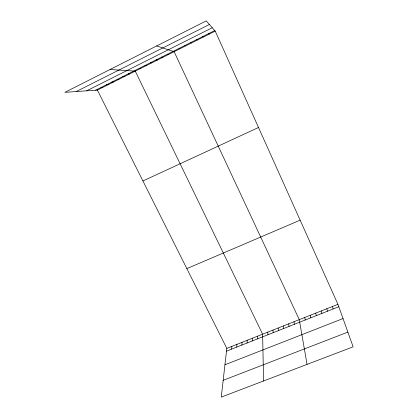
<?xml version="1.0" encoding="UTF-8"?>
<svg xmlns="http://www.w3.org/2000/svg" width="418" height="418" viewBox="0 0 418 418"><rect width="100%" height="100%" fill="white"/><g stroke="black" fill="none" stroke-linecap="round" stroke-linejoin="round"><path stroke-width="0.63" d="M252.247 340.957L252.3 338.266M247.064 343.011L247.169 340.299M241.897 345.054L242.053 342.326M236.745 347.092L236.954 344.348M231.609 349.119L231.87 346.365M97.389 90.089L226.807 348.372L221.268 397.1L353.132 346.82L337.937 304.325L215.223 31.11L206.241 20.9L64.868 92.336L97.389 90.089L215.223 31.11M76.212 91.552L209.392 24.479M86.578 90.837L212.255 27.734M95.57 90.215L214.727 30.54M142.93 180.978L258.512 127.485M186.841 268.612L300.14 220.171M226.807 348.372L337.937 304.325M226.488 351.146L338.799 306.728M224.941 364.768L343.032 318.563M223.175 380.312L347.875 332.117M100.978 87.503L102.739 87.409M106.407 84.786L108.11 84.718M111.857 82.059L113.503 82.022M117.327 79.316L118.916 79.316M122.819 76.567L124.345 76.593M128.331 73.808L129.794 73.866M110.065 69.498L135.265 71.128L262.619 334.175L263.575 380.97M139.413 68.259L140.756 68.38M144.983 65.469L146.269 65.621M150.574 62.669L151.797 62.857M156.191 59.858L157.351 60.077M161.823 57.036L162.921 57.287M167.477 54.204L168.511 54.486M156.672 45.949L174.123 51.68L299.272 319.65L307.058 364.391M179.024 48.42L179.928 48.775M184.918 45.468L185.754 45.86M190.833 42.505L191.606 42.929M196.773 39.532L197.474 39.992M202.735 36.549L203.367 37.04M208.718 33.55L209.287 34.083M332.357 306.54L333.156 308.959M326.798 308.74L327.534 311.185M321.254 310.94L321.928 313.401M315.726 313.129L316.348 315.611M310.224 315.308L310.783 317.811M304.738 317.487L305.239 320.005M293.985 321.745L294.366 324.3M288.713 323.835L289.042 326.406M283.456 325.92L283.733 328.506M278.221 327.994L278.44 330.601M273.006 330.063L273.168 332.686M267.802 332.122L267.912 334.766M257.451 336.224L257.451 338.899"/></g></svg>
